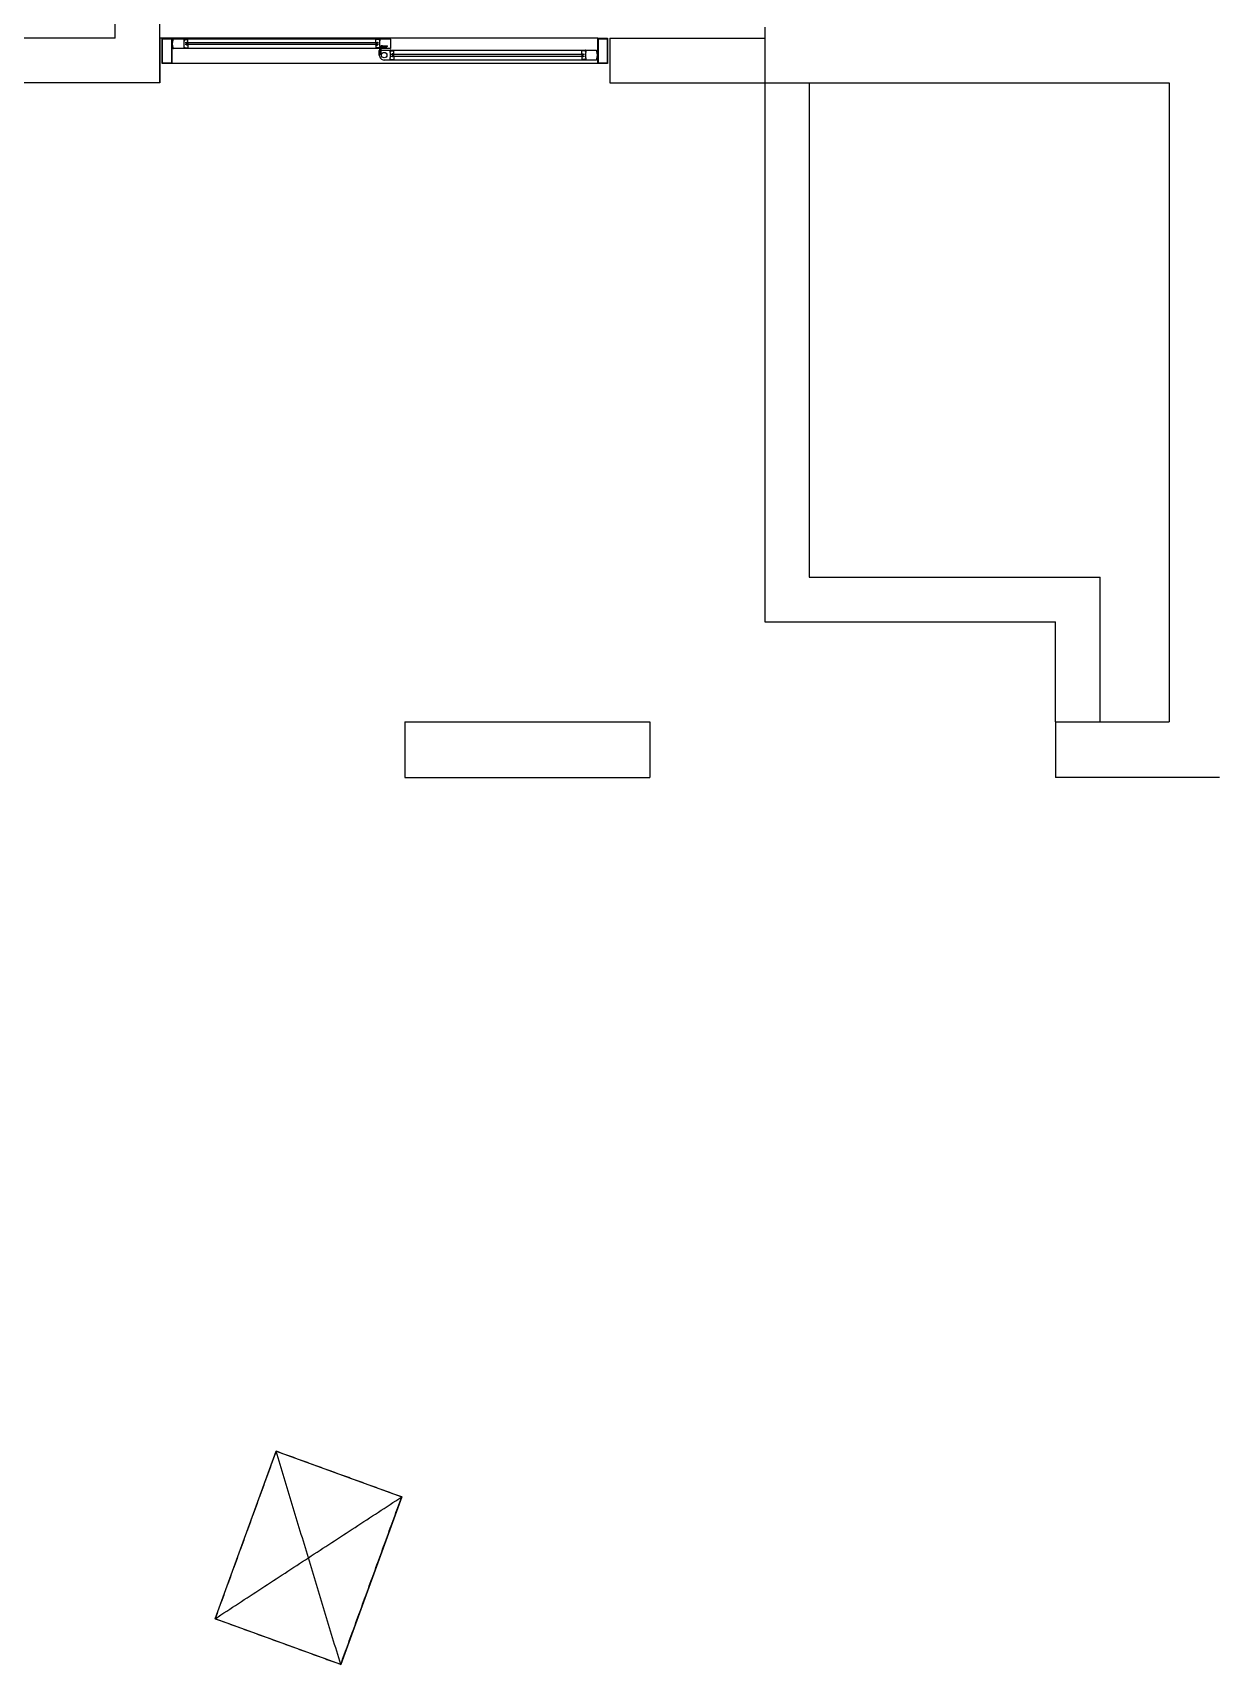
# Model space of a CAD drawing. Header units: millimetres. Extents: x -121354 to 132141, y -64344 to 350.
# Drawn here: x 107423 to 112749, y -31196 to -23870 of the extents above; entities that cross this region are included whole.
import ezdxf

# ---------------------------------------------------------------- set-up
doc = ezdxf.new("R2010")
doc.units = ezdxf.units.MM
for name, color, linetype in [('_wall_base024', 7, 'CONTINUOUS'), ('_wall_base096', 7, 'CONTINUOUS'), ('Arc009', 7, 'CONTINUOUS'), ('Arc010', 7, 'CONTINUOUS'), ('Arc011', 7, 'CONTINUOUS'), ('Arc012', 7, 'CONTINUOUS'), ('Arc013', 7, 'CONTINUOUS'), ('Arc014', 7, 'CONTINUOUS'), ('Arc015', 7, 'CONTINUOUS'), ('Arc016', 7, 'CONTINUOUS'), ('Arc017', 7, 'CONTINUOUS'), ('Arc018', 7, 'CONTINUOUS'), ('Arc019', 7, 'CONTINUOUS'), ('Arc020', 7, 'CONTINUOUS'), ('Arc021', 7, 'CONTINUOUS'), ('Arc022', 7, 'CONTINUOUS'), ('Arc023', 7, 'CONTINUOUS'), ('Arc024', 7, 'CONTINUOUS'), ('Arc025', 7, 'CONTINUOUS'), ('Arc026', 7, 'CONTINUOUS'), ('Arc027', 7, 'CONTINUOUS'), ('Arc028', 7, 'CONTINUOUS'), ('Arc029', 7, 'CONTINUOUS'), ('Arc030', 7, 'CONTINUOUS'), ('Arc031', 7, 'CONTINUOUS'), ('Arc032', 7, 'CONTINUOUS'), ('Arc033', 7, 'CONTINUOUS'), ('Arc034', 7, 'CONTINUOUS'), ('Arc035', 7, 'CONTINUOUS'), ('Arc036', 7, 'CONTINUOUS'), ('Arc037', 7, 'CONTINUOUS'), ('Arc038', 7, 'CONTINUOUS'), ('Arc039', 7, 'CONTINUOUS'), ('Arc040', 7, 'CONTINUOUS'), ('Arc041', 7, 'CONTINUOUS'), ('Arc042', 7, 'CONTINUOUS'), ('Arc043', 7, 'CONTINUOUS'), ('Arc044', 7, 'CONTINUOUS'), ('Arc045', 7, 'CONTINUOUS'), ('Arc046', 7, 'CONTINUOUS'), ('Arc047', 7, 'CONTINUOUS'), ('Arc048', 7, 'CONTINUOUS'), ('Arc049', 7, 'CONTINUOUS'), ('Arc050', 7, 'CONTINUOUS'), ('Arc051', 7, 'CONTINUOUS'), ('Arc052', 7, 'CONTINUOUS'), ('Arc053', 7, 'CONTINUOUS'), ('Arc054', 7, 'CONTINUOUS'), ('Arc055', 7, 'CONTINUOUS'), ('Arc056', 7, 'CONTINUOUS'), ('Arc057', 7, 'CONTINUOUS'), ('Arc058', 7, 'CONTINUOUS'), ('Arc059', 7, 'CONTINUOUS'), ('Arc060', 7, 'CONTINUOUS'), ('Arc061', 7, 'CONTINUOUS'), ('Arc062', 7, 'CONTINUOUS'), ('Arc063', 7, 'CONTINUOUS'), ('Arc064', 7, 'CONTINUOUS'), ('Arc065', 7, 'CONTINUOUS'), ('Arc066', 7, 'CONTINUOUS'), ('Arc067', 7, 'CONTINUOUS'), ('Arc068', 7, 'CONTINUOUS'), ('Arc069', 7, 'CONTINUOUS'), ('Arc070', 7, 'CONTINUOUS'), ('Arc071', 7, 'CONTINUOUS'), ('Arc072', 7, 'CONTINUOUS'), ('Arc073', 7, 'CONTINUOUS'), ('Arc074', 7, 'CONTINUOUS'), ('Arc075', 7, 'CONTINUOUS'), ('Arc076', 7, 'CONTINUOUS'), ('Arc077', 7, 'CONTINUOUS'), ('Arc078', 7, 'CONTINUOUS'), ('Arc079', 7, 'CONTINUOUS'), ('Arc080', 7, 'CONTINUOUS'), ('Arc081', 7, 'CONTINUOUS'), ('Arc082', 7, 'CONTINUOUS'), ('Arc083', 7, 'CONTINUOUS'), ('Arc084', 7, 'CONTINUOUS'), ('Arc085', 7, 'CONTINUOUS'), ('Arc086', 7, 'CONTINUOUS'), ('Arc087', 7, 'CONTINUOUS'), ('Arc088', 7, 'CONTINUOUS'), ('Arc089', 7, 'CONTINUOUS'), ('Arc090', 7, 'CONTINUOUS'), ('Arc091', 7, 'CONTINUOUS'), ('Arc092', 7, 'CONTINUOUS'), ('Arc093', 7, 'CONTINUOUS'), ('Arc094', 7, 'CONTINUOUS'), ('Arc095', 7, 'CONTINUOUS'), ('Arc096', 7, 'CONTINUOUS'), ('Arc097', 7, 'CONTINUOUS'), ('Arc098', 7, 'CONTINUOUS'), ('Arc099', 7, 'CONTINUOUS'), ('Arc100', 7, 'CONTINUOUS'), ('Arc101', 7, 'CONTINUOUS'), ('Arc102', 7, 'CONTINUOUS'), ('Arc103', 7, 'CONTINUOUS'), ('Arc104', 7, 'CONTINUOUS'), ('Arc105', 7, 'CONTINUOUS'), ('Arc106', 7, 'CONTINUOUS'), ('Arc107', 7, 'CONTINUOUS'), ('Arc108', 7, 'CONTINUOUS'), ('Arc109', 7, 'CONTINUOUS'), ('Arc110', 7, 'CONTINUOUS'), ('Arc111', 7, 'CONTINUOUS'), ('Arc112', 7, 'CONTINUOUS'), ('Arc113', 7, 'CONTINUOUS'), ('Arc114', 7, 'CONTINUOUS'), ('Arc115', 7, 'CONTINUOUS'), ('Arc116', 7, 'CONTINUOUS'), ('Arc117', 7, 'CONTINUOUS'), ('Arc118', 7, 'CONTINUOUS'), ('Arc119', 7, 'CONTINUOUS'), ('Arc120', 7, 'CONTINUOUS'), ('Arc121', 7, 'CONTINUOUS'), ('Arc122', 7, 'CONTINUOUS'), ('Arc123', 7, 'CONTINUOUS'), ('Arc124', 7, 'CONTINUOUS'), ('Arc125', 7, 'CONTINUOUS'), ('Arc126', 7, 'CONTINUOUS'), ('Arc127', 7, 'CONTINUOUS'), ('Arc128', 7, 'CONTINUOUS'), ('Block_103ë™_ìƒë¶€ê³¨ì¡°B3_0108', 7, 'CONTINUOUS'), ('Block_C_600X824', 7, 'CONTINUOUS'), ('Circle', 7, 'CONTINUOUS'), ('Line069', 7, 'CONTINUOUS'), ('Line070', 7, 'CONTINUOUS'), ('Line071', 7, 'CONTINUOUS'), ('Line072', 7, 'CONTINUOUS'), ('Line1000', 7, 'CONTINUOUS'), ('Line1001', 7, 'CONTINUOUS'), ('Line1002', 7, 'CONTINUOUS'), ('Line1003', 7, 'CONTINUOUS'), ('Line1004', 7, 'CONTINUOUS'), ('Line1005', 7, 'CONTINUOUS'), ('Line1006', 7, 'CONTINUOUS'), ('Line1007', 7, 'CONTINUOUS'), ('Line1008', 7, 'CONTINUOUS'), ('Line1009', 7, 'CONTINUOUS'), ('Line1010', 7, 'CONTINUOUS'), ('Line1011', 7, 'CONTINUOUS'), ('Line1012', 7, 'CONTINUOUS'), ('Line1013', 7, 'CONTINUOUS'), ('Line1014', 7, 'CONTINUOUS'), ('Line1015', 7, 'CONTINUOUS'), ('Line1016', 7, 'CONTINUOUS'), ('Line1017', 7, 'CONTINUOUS'), ('Line1018', 7, 'CONTINUOUS'), ('Line1019', 7, 'CONTINUOUS'), ('Line1020', 7, 'CONTINUOUS'), ('Line1021', 7, 'CONTINUOUS'), ('Line1022', 7, 'CONTINUOUS'), ('Line1023', 7, 'CONTINUOUS'), ('Line1024', 7, 'CONTINUOUS'), ('Line1025', 7, 'CONTINUOUS'), ('Line1026', 7, 'CONTINUOUS'), ('Line1027', 7, 'CONTINUOUS'), ('Line1028', 7, 'CONTINUOUS'), ('Line1029', 7, 'CONTINUOUS'), ('Line1030', 7, 'CONTINUOUS'), ('Line1031', 7, 'CONTINUOUS'), ('Line1032', 7, 'CONTINUOUS'), ('Line1033', 7, 'CONTINUOUS'), ('Line1034', 7, 'CONTINUOUS'), ('Line1036', 7, 'CONTINUOUS'), ('Line602', 7, 'CONTINUOUS'), ('Line603', 7, 'CONTINUOUS'), ('Line605', 7, 'CONTINUOUS'), ('Line612', 7, 'CONTINUOUS'), ('Line616', 7, 'CONTINUOUS'), ('Line620', 7, 'CONTINUOUS'), ('Line626', 7, 'CONTINUOUS'), ('Line669', 7, 'CONTINUOUS'), ('Line671', 7, 'CONTINUOUS'), ('Line680', 7, 'CONTINUOUS'), ('Line879', 7, 'CONTINUOUS'), ('Line895', 7, 'CONTINUOUS'), ('Line896', 7, 'CONTINUOUS'), ('Line897', 7, 'CONTINUOUS'), ('Line898', 7, 'CONTINUOUS'), ('Line899', 7, 'CONTINUOUS'), ('Line900', 7, 'CONTINUOUS'), ('Line901', 7, 'CONTINUOUS'), ('Line902', 7, 'CONTINUOUS'), ('Line903', 7, 'CONTINUOUS'), ('Line904', 7, 'CONTINUOUS'), ('Line905', 7, 'CONTINUOUS'), ('Line906', 7, 'CONTINUOUS'), ('Line907', 7, 'CONTINUOUS'), ('Line908', 7, 'CONTINUOUS'), ('Line909', 7, 'CONTINUOUS'), ('Line910', 7, 'CONTINUOUS'), ('Line911', 7, 'CONTINUOUS'), ('Line912', 7, 'CONTINUOUS'), ('Line913', 7, 'CONTINUOUS'), ('Line914', 7, 'CONTINUOUS'), ('Line915', 7, 'CONTINUOUS'), ('Line916', 7, 'CONTINUOUS'), ('Line917', 7, 'CONTINUOUS'), ('Line918', 7, 'CONTINUOUS'), ('Line919', 7, 'CONTINUOUS'), ('Line920', 7, 'CONTINUOUS'), ('Line921', 7, 'CONTINUOUS'), ('Line922', 7, 'CONTINUOUS'), ('Line923', 7, 'CONTINUOUS'), ('Line924', 7, 'CONTINUOUS'), ('Line925', 7, 'CONTINUOUS'), ('Line926', 7, 'CONTINUOUS'), ('Line927', 7, 'CONTINUOUS'), ('Line928', 7, 'CONTINUOUS'), ('Line929', 7, 'CONTINUOUS'), ('Line930', 7, 'CONTINUOUS'), ('Line931', 7, 'CONTINUOUS'), ('Line932', 7, 'CONTINUOUS'), ('Line933', 7, 'CONTINUOUS'), ('Line934', 7, 'CONTINUOUS'), ('Line935', 7, 'CONTINUOUS'), ('Line936', 7, 'CONTINUOUS'), ('Line937', 7, 'CONTINUOUS'), ('Line938', 7, 'CONTINUOUS'), ('Line939', 7, 'CONTINUOUS'), ('Line940', 7, 'CONTINUOUS'), ('Line941', 7, 'CONTINUOUS'), ('Line942', 7, 'CONTINUOUS'), ('Line943', 7, 'CONTINUOUS'), ('Line944', 7, 'CONTINUOUS'), ('Line945', 7, 'CONTINUOUS'), ('Line946', 7, 'CONTINUOUS'), ('Line947', 7, 'CONTINUOUS'), ('Line948', 7, 'CONTINUOUS'), ('Line949', 7, 'CONTINUOUS'), ('Line950', 7, 'CONTINUOUS'), ('Line951', 7, 'CONTINUOUS'), ('Line952', 7, 'CONTINUOUS'), ('Line953', 7, 'CONTINUOUS'), ('Line954', 7, 'CONTINUOUS'), ('Line955', 7, 'CONTINUOUS'), ('Line956', 7, 'CONTINUOUS'), ('Line957', 7, 'CONTINUOUS'), ('Line958', 7, 'CONTINUOUS'), ('Line959', 7, 'CONTINUOUS'), ('Line960', 7, 'CONTINUOUS'), ('Line961', 7, 'CONTINUOUS'), ('Line962', 7, 'CONTINUOUS'), ('Line963', 7, 'CONTINUOUS'), ('Line964', 7, 'CONTINUOUS'), ('Line965', 7, 'CONTINUOUS'), ('Line966', 7, 'CONTINUOUS'), ('Line967', 7, 'CONTINUOUS'), ('Line968', 7, 'CONTINUOUS'), ('Line969', 7, 'CONTINUOUS'), ('Line970', 7, 'CONTINUOUS'), ('Line971', 7, 'CONTINUOUS'), ('Line972', 7, 'CONTINUOUS'), ('Line973', 7, 'CONTINUOUS'), ('Line974', 7, 'CONTINUOUS'), ('Line975', 7, 'CONTINUOUS'), ('Line976', 7, 'CONTINUOUS'), ('Line977', 7, 'CONTINUOUS'), ('Line978', 7, 'CONTINUOUS'), ('Line979', 7, 'CONTINUOUS'), ('Line980', 7, 'CONTINUOUS'), ('Line981', 7, 'CONTINUOUS'), ('Line982', 7, 'CONTINUOUS'), ('Line983', 7, 'CONTINUOUS'), ('Line984', 7, 'CONTINUOUS'), ('Line985', 7, 'CONTINUOUS'), ('Line986', 7, 'CONTINUOUS'), ('Line987', 7, 'CONTINUOUS'), ('Line988', 7, 'CONTINUOUS'), ('Line989', 7, 'CONTINUOUS'), ('Line990', 7, 'CONTINUOUS'), ('Line991', 7, 'CONTINUOUS'), ('Line992', 7, 'CONTINUOUS'), ('Line993', 7, 'CONTINUOUS'), ('Line994', 7, 'CONTINUOUS'), ('Line995', 7, 'CONTINUOUS'), ('Line996', 7, 'CONTINUOUS'), ('Line997', 7, 'CONTINUOUS'), ('Line998', 7, 'CONTINUOUS'), ('Line999', 7, 'CONTINUOUS'), ('Polyline118', 7, 'CONTINUOUS'), ('Polyline119', 7, 'CONTINUOUS'), ('Polyline120', 7, 'CONTINUOUS'), ('Polyline121', 7, 'CONTINUOUS')]:
    doc.layers.add(name, color=color, linetype=linetype)

msp = doc.modelspace()

# ---------------------------------------------------------------- linework, layer by layer
at = {"layer": '_wall_base024'}
for p, q in [((108241.9, -30991), (108515.5, -30239.2)), ((108515.5, -30239.2), (109079.3, -30444.4)), ((109079.3, -30444.4), (108805.7, -31196.2)), ((108805.7, -31196.2), (108241.9, -30991))]:
    msp.add_line(p, q, dxfattribs=at)
at = {"layer": '_wall_base096'}
for p, q in [((108241.9, -30991), (108515.5, -30239.2)), ((108515.5, -30239.2), (109079.3, -30444.4)), ((109079.3, -30444.4), (108805.7, -31196.2)), ((108805.7, -31196.2), (108241.9, -30991))]:
    msp.add_line(p, q, dxfattribs=at)
at = {"layer": 'Arc009'}
msp.add_arc((108054.4, -23898.9), 1, 90.00008, 160.52886, dxfattribs=at)
at = {"layer": 'Arc010'}
msp.add_arc((109890.5, -23975.9), 4, 0.00008, -179.99992, dxfattribs=at)
at = {"layer": 'Arc011'}
msp.add_arc((109888.3, -23989.6), 0.3, -179.99992, -89.99992, dxfattribs=at)
at = {"layer": 'Arc012'}
msp.add_arc((109890.5, -23965.9), 4, -179.99992, 0.00008, dxfattribs=at)
at = {"layer": 'Arc013'}
msp.add_arc((109894, -23965.4), 0.5, 0.00008, 90.00008, dxfattribs=at)
at = {"layer": 'Arc014'}
msp.add_arc((109887, -23965.4), 0.5, 90.00008, -179.99992, dxfattribs=at)
at = {"layer": 'Arc015'}
msp.add_arc((109889, -23963.9), 1, -179.99992, -89.99992, dxfattribs=at)
at = {"layer": 'Arc016'}
msp.add_arc((109904, -23991.9), 1, -179.99992, -89.99992, dxfattribs=at)
at = {"layer": 'Arc017'}
msp.add_arc((109903.3, -23989.5), 0.3, 60.00008, -179.99992, dxfattribs=at)
at = {"layer": 'Arc018'}
msp.add_arc((109902.8, -23989.2), 0.3, 60.00008, 90.00008, dxfattribs=at)
at = {"layer": 'Arc019'}
msp.add_arc((109900.7, -23989.7), 0.25, -89.99992, 0.00008, dxfattribs=at)
at = {"layer": 'Arc020'}
msp.add_arc((109901.3, -23989.2), 0.3, 90.00008, -179.99992, dxfattribs=at)
at = {"layer": 'Arc021'}
msp.add_arc((109905, -23983.4), 0.5, 0.00008, 90.00008, dxfattribs=at)
at = {"layer": 'Arc022'}
msp.add_arc((109904.8, -23982.2), 0.75, -179.99992, -89.99992, dxfattribs=at)
at = {"layer": 'Arc023'}
msp.add_arc((109888.3, -23952.2), 0.3, 90.00008, -179.99992, dxfattribs=at)
at = {"layer": 'Arc024'}
msp.add_arc((109902.8, -23952.6), 0.3, -89.99992, -59.99992, dxfattribs=at)
at = {"layer": 'Arc025'}
msp.add_arc((109903.3, -23952.3), 0.3, -179.99992, -59.99992, dxfattribs=at)
at = {"layer": 'Arc026'}
msp.add_arc((109900.7, -23952.2), 0.25, 0.00008, 90.00008, dxfattribs=at)
at = {"layer": 'Arc027'}
msp.add_arc((109901.3, -23952.6), 0.3, -179.99992, -89.99992, dxfattribs=at)
at = {"layer": 'Arc028'}
msp.add_arc((109905, -23958.4), 0.5, -89.99992, 0.00008, dxfattribs=at)
at = {"layer": 'Arc029'}
msp.add_arc((109904.8, -23959.7), 0.75, 90.00008, -179.99992, dxfattribs=at)
at = {"layer": 'Arc030'}
msp.add_arc((109904, -23949.9), 1, 90.00008, -179.99992, dxfattribs=at)
at = {"layer": 'Arc031'}
msp.add_arc((109894, -23970.9), 64, -19.47114, 19.4713, dxfattribs=at)
at = {"layer": 'Arc032'}
msp.add_arc((109953.4, -23991.9), 1, -89.99992, -19.47114, dxfattribs=at)
at = {"layer": 'Arc033'}
msp.add_arc((109953.4, -23949.9), 1, 19.4713, 90.00008, dxfattribs=at)
at = {"layer": 'Arc034'}
msp.add_arc((109894, -23976.4), 0.5, -89.99992, 0.00008, dxfattribs=at)
at = {"layer": 'Arc035'}
msp.add_arc((109889, -23977.9), 1, 90.00008, -179.99992, dxfattribs=at)
at = {"layer": 'Arc036'}
msp.add_arc((109887, -23976.4), 0.5, -179.99992, -89.99992, dxfattribs=at)
at = {"layer": 'Arc037'}
msp.add_arc((108117.3, -23914.9), 4, -179.99992, 0.00008, dxfattribs=at)
at = {"layer": 'Arc038'}
msp.add_arc((108119.5, -23901.2), 0.3, 0.00008, 90.00008, dxfattribs=at)
at = {"layer": 'Arc039'}
msp.add_arc((108117.3, -23924.9), 4, 0.00008, -179.99992, dxfattribs=at)
at = {"layer": 'Arc040'}
msp.add_arc((108113.8, -23925.4), 0.5, -179.99992, -89.99992, dxfattribs=at)
at = {"layer": 'Arc041'}
msp.add_arc((108120.8, -23925.4), 0.5, -89.99992, 0.00008, dxfattribs=at)
at = {"layer": 'Arc042'}
msp.add_arc((108118.8, -23926.9), 1, 0.00008, 90.00008, dxfattribs=at)
at = {"layer": 'Arc043'}
msp.add_arc((108103.8, -23898.9), 1, 0.00008, 90.00008, dxfattribs=at)
at = {"layer": 'Arc044'}
msp.add_arc((108104.5, -23901.3), 0.3, -119.99992, 0.00008, dxfattribs=at)
at = {"layer": 'Arc045'}
msp.add_arc((108105, -23901.6), 0.3, -119.99992, -89.99992, dxfattribs=at)
at = {"layer": 'Arc046'}
msp.add_arc((108107, -23901.2), 0.25, 90.00008, -179.99992, dxfattribs=at)
at = {"layer": 'Arc047'}
msp.add_arc((108106.5, -23901.6), 0.3, -89.99992, 0.00008, dxfattribs=at)
at = {"layer": 'Arc048'}
msp.add_arc((108102.8, -23907.4), 0.5, -179.99992, -89.99992, dxfattribs=at)
at = {"layer": 'Arc049'}
msp.add_arc((108102.9, -23908.7), 0.75, 0.00008, 90.00008, dxfattribs=at)
at = {"layer": 'Arc050'}
msp.add_arc((108119.5, -23938.6), 0.3, -89.99992, 0.00008, dxfattribs=at)
at = {"layer": 'Arc051'}
msp.add_arc((108105, -23938.2), 0.3, 90.00008, 120.00008, dxfattribs=at)
at = {"layer": 'Arc052'}
msp.add_arc((108104.5, -23938.5), 0.3, 0.00008, 120.00008, dxfattribs=at)
at = {"layer": 'Arc053'}
msp.add_arc((108107, -23938.7), 0.25, -179.99992, -89.99992, dxfattribs=at)
at = {"layer": 'Arc054'}
msp.add_arc((108106.5, -23938.2), 0.3, 0.00008, 90.00008, dxfattribs=at)
at = {"layer": 'Arc055'}
msp.add_arc((108102.8, -23932.4), 0.5, 90.00008, -179.99992, dxfattribs=at)
at = {"layer": 'Arc056'}
msp.add_arc((108102.9, -23931.2), 0.75, -89.99992, 0.00008, dxfattribs=at)
at = {"layer": 'Arc057'}
msp.add_arc((108103.8, -23940.9), 1, -89.99992, 0.00008, dxfattribs=at)
at = {"layer": 'Arc058'}
msp.add_arc((108054.4, -23898.9), 1, 90.00008, 160.52886, dxfattribs=at)
at = {"layer": 'Arc059'}
msp.add_arc((108054.4, -23940.9), 1, -160.5287, -89.99992, dxfattribs=at)
at = {"layer": 'Arc060'}
msp.add_arc((108113.8, -23914.4), 0.5, 90.00008, -179.99992, dxfattribs=at)
at = {"layer": 'Arc061'}
msp.add_arc((108118.8, -23912.9), 1, -89.99992, 0.00008, dxfattribs=at)
at = {"layer": 'Arc062'}
msp.add_arc((108120.8, -23914.4), 0.5, 0.00008, 90.00008, dxfattribs=at)
at = {"layer": 'Arc063'}
msp.add_arc((108979.8, -23898.9), 1, 90.00008, -179.99992, dxfattribs=at)
at = {"layer": 'Arc064'}
msp.add_arc((108980.6, -23908.7), 0.75, 90.00008, -179.99992, dxfattribs=at)
at = {"layer": 'Arc065'}
msp.add_arc((108980.8, -23907.4), 0.5, -89.99992, 0.00008, dxfattribs=at)
at = {"layer": 'Arc066'}
msp.add_arc((108977.1, -23901.6), 0.3, -179.99992, -89.99992, dxfattribs=at)
at = {"layer": 'Arc067'}
msp.add_arc((108976.5, -23901.2), 0.25, 0.00008, 90.00008, dxfattribs=at)
at = {"layer": 'Arc068'}
msp.add_arc((108979.1, -23901.3), 0.3, -179.99992, -59.99992, dxfattribs=at)
at = {"layer": 'Arc069'}
msp.add_arc((108978.6, -23901.6), 0.3, -89.99992, -59.99992, dxfattribs=at)
at = {"layer": 'Arc070'}
msp.add_arc((108964.1, -23901.2), 0.3, 90.00008, -179.99992, dxfattribs=at)
at = {"layer": 'Arc071'}
msp.add_arc((108969.8, -23914.4), 0.5, 0.00008, 90.00008, dxfattribs=at)
at = {"layer": 'Arc072'}
msp.add_arc((108969.8, -23925.4), 0.5, -89.99992, 0.00008, dxfattribs=at)
at = {"layer": 'Arc073'}
msp.add_arc((108980.6, -23931.2), 0.75, -179.99992, -89.99992, dxfattribs=at)
at = {"layer": 'Arc074'}
msp.add_arc((108980.8, -23932.4), 0.5, 0.00008, 90.00008, dxfattribs=at)
at = {"layer": 'Arc075'}
msp.add_arc((108977.1, -23938.2), 0.3, 90.00008, -179.99992, dxfattribs=at)
at = {"layer": 'Arc076'}
msp.add_arc((108976.5, -23938.7), 0.25, -89.99992, 0.00008, dxfattribs=at)
at = {"layer": 'Arc077'}
msp.add_arc((108978.6, -23938.2), 0.3, 60.00008, 90.00008, dxfattribs=at)
at = {"layer": 'Arc078'}
msp.add_arc((108979.1, -23938.5), 0.3, 60.00008, -179.99992, dxfattribs=at)
at = {"layer": 'Arc079'}
msp.add_arc((108979.8, -23940.9), 1, -179.99992, -89.99992, dxfattribs=at)
at = {"layer": 'Arc080'}
msp.add_arc((108964.8, -23912.9), 1, -179.99992, -89.99992, dxfattribs=at)
at = {"layer": 'Arc081'}
msp.add_arc((108964.8, -23926.9), 1, 90.00008, -179.99992, dxfattribs=at)
at = {"layer": 'Arc082'}
msp.add_arc((108964.1, -23938.6), 0.3, -179.99992, -89.99992, dxfattribs=at)
at = {"layer": 'Arc083'}
msp.add_arc((108962.8, -23914.4), 0.5, 90.00008, -179.99992, dxfattribs=at)
at = {"layer": 'Arc084'}
msp.add_arc((108962.8, -23925.4), 0.5, -179.99992, -89.99992, dxfattribs=at)
at = {"layer": 'Arc085'}
msp.add_arc((108966.3, -23914.9), 4, -179.99992, 0.00008, dxfattribs=at)
at = {"layer": 'Arc086'}
msp.add_arc((108966.3, -23924.9), 4, 0.00008, -179.99992, dxfattribs=at)
at = {"layer": 'Arc087'}
msp.add_arc((108993.1, -23939.9), 6, 90.00008, -179.99992, dxfattribs=at)
at = {"layer": 'Arc088'}
msp.add_arc((108993.1, -23940.9), 12, 90.00008, -179.99992, dxfattribs=at)
at = {"layer": 'Arc089'}
msp.add_arc((108979.8, -23949.9), 1, 90.00008, -179.99992, dxfattribs=at)
at = {"layer": 'Arc090'}
msp.add_arc((108981.8, -23954.2), 0.3, 0.00008, 90.00008, dxfattribs=at)
at = {"layer": 'Arc091'}
msp.add_arc((108981.6, -23953.4), 0.5, -179.99992, -89.99992, dxfattribs=at)
at = {"layer": 'Arc092'}
msp.add_arc((108979.8, -23940.9), 1, -179.99992, -89.99992, dxfattribs=at)
at = {"layer": 'Arc093'}
msp.add_arc((108981.4, -23966.6), 0.3, -179.99992, -89.99992, dxfattribs=at)
at = {"layer": 'Arc094'}
msp.add_arc((108986.8, -23966.6), 0.3, -89.99992, 0.00008, dxfattribs=at)
at = {"layer": 'Arc095'}
msp.add_arc((108981.8, -23963.6), 0.3, -89.99992, 0.00008, dxfattribs=at)
at = {"layer": 'Arc096'}
msp.add_arc((108981.6, -23964.4), 0.5, 90.00008, -179.99992, dxfattribs=at)
at = {"layer": 'Arc097'}
msp.add_arc((109027.8, -23949.9), 1, 0.00008, 90.00008, dxfattribs=at)
at = {"layer": 'Arc098'}
msp.add_arc((109026.9, -23959.7), 0.75, 0.00008, 90.00008, dxfattribs=at)
at = {"layer": 'Arc099'}
msp.add_arc((109026.8, -23958.4), 0.5, -179.99992, -89.99992, dxfattribs=at)
at = {"layer": 'Arc100'}
msp.add_arc((109030.5, -23952.6), 0.3, -89.99992, 0.00008, dxfattribs=at)
at = {"layer": 'Arc101'}
msp.add_arc((109031, -23952.2), 0.25, 90.00008, -179.99992, dxfattribs=at)
at = {"layer": 'Arc102'}
msp.add_arc((109028.5, -23952.3), 0.3, -119.99992, 0.00008, dxfattribs=at)
at = {"layer": 'Arc103'}
msp.add_arc((109029, -23952.6), 0.3, -119.99992, -89.99992, dxfattribs=at)
at = {"layer": 'Arc104'}
msp.add_arc((109043.5, -23952.2), 0.3, 0.00008, 90.00008, dxfattribs=at)
at = {"layer": 'Arc105'}
msp.add_arc((109027.8, -23940.9), 1, -89.99992, 0.00008, dxfattribs=at)
at = {"layer": 'Arc106'}
msp.add_arc((109037.8, -23965.4), 0.5, 90.00008, -179.99992, dxfattribs=at)
at = {"layer": 'Arc107'}
msp.add_arc((109037.8, -23976.4), 0.5, -179.99992, -89.99992, dxfattribs=at)
at = {"layer": 'Arc108'}
msp.add_arc((109026.9, -23982.2), 0.75, -89.99992, 0.00008, dxfattribs=at)
at = {"layer": 'Arc109'}
msp.add_arc((109026.8, -23983.4), 0.5, 90.00008, -179.99992, dxfattribs=at)
at = {"layer": 'Arc110'}
msp.add_arc((109030.5, -23989.2), 0.3, 0.00008, 90.00008, dxfattribs=at)
at = {"layer": 'Arc111'}
msp.add_arc((109031, -23989.7), 0.25, -179.99992, -89.99992, dxfattribs=at)
at = {"layer": 'Arc112'}
msp.add_arc((109029, -23989.2), 0.3, 90.00008, 120.00008, dxfattribs=at)
at = {"layer": 'Arc113'}
msp.add_arc((109028.5, -23989.5), 0.3, 0.00008, 120.00008, dxfattribs=at)
at = {"layer": 'Arc114'}
msp.add_arc((109027.8, -23991.9), 1, -89.99992, 0.00008, dxfattribs=at)
at = {"layer": 'Arc115'}
msp.add_arc((109042.8, -23963.9), 1, -89.99992, 0.00008, dxfattribs=at)
at = {"layer": 'Arc116'}
msp.add_arc((109042.8, -23977.9), 1, 0.00008, 90.00008, dxfattribs=at)
at = {"layer": 'Arc117'}
msp.add_arc((109043.5, -23989.6), 0.3, -89.99992, 0.00008, dxfattribs=at)
at = {"layer": 'Arc118'}
msp.add_arc((109044.8, -23965.4), 0.5, 0.00008, 90.00008, dxfattribs=at)
at = {"layer": 'Arc119'}
msp.add_arc((109044.8, -23976.4), 0.5, -89.99992, 0.00008, dxfattribs=at)
at = {"layer": 'Arc120'}
msp.add_arc((109041.3, -23965.9), 4, -179.99992, 0.00008, dxfattribs=at)
at = {"layer": 'Arc121'}
msp.add_arc((109041.3, -23975.9), 4, 0.00008, -179.99992, dxfattribs=at)
at = {"layer": 'Arc122'}
msp.add_arc((109015.1, -23929.9), 1, -59.99992, 90.00008, dxfattribs=at)
at = {"layer": 'Arc123'}
msp.add_arc((109009.9, -23932.9), 1, -89.99992, -59.99992, dxfattribs=at)
at = {"layer": 'Arc124'}
msp.add_arc((109000.8, -23970.9), 22, -179.99992, -89.99992, dxfattribs=at)
at = {"layer": 'Arc125'}
msp.add_arc((109027.8, -23898.9), 1, 0.00008, 90.00008, dxfattribs=at)
at = {"layer": 'Arc126'}
msp.add_arc((108979.8, -23898.9), 1, 90.00008, -179.99992, dxfattribs=at)
at = {"layer": 'Arc127'}
msp.add_arc((108054.4, -23940.9), 1, -160.5287, -89.99992, dxfattribs=at)
at = {"layer": 'Arc128'}
msp.add_arc((108113.8, -23919.9), 64, 160.52886, -160.5287, dxfattribs=at)
at = {"layer": 'Block_103ë™_ìƒë¶€ê³¨ì¡°B3_0108'}
for points in [[(110708.8, -23844.9), (110708.8, -24094.9)], [(110708.8, -24094.9), (112523.8, -24094.9)], [(112523.8, -24094.9), (112523.8, -26964.9)], [(109093.8, -26964.9), (110193.8, -26964.9)], [(109093.8, -26964.9), (109093.8, -27214.9)], [(110193.8, -26964.9), (110193.8, -27214.9)], [(112013.8, -26964.9), (112013.8, -27214.9)], [(112013.8, -26964.9), (112523.8, -26964.9)], [(109093.8, -27214.9), (110193.8, -27214.9)], [(112749.2, -27214.9), (112013.8, -27214.9)]]:
    msp.add_open_spline(points, degree=1, dxfattribs=at)
at = {"layer": 'Block_C_600X824'}
for points in [[(108515.5, -30239.2), (108241.9, -30991)], [(108805.7, -31196.2), (108515.5, -30239.2)], [(109079.3, -30444.4), (108515.5, -30239.2)], [(108241.9, -30991), (109079.3, -30444.4)], [(108805.7, -31196.2), (109079.3, -30444.4)], [(108241.9, -30991), (108805.7, -31196.2)]]:
    msp.add_open_spline(points, degree=1, dxfattribs=at)
at = {"layer": 'Circle'}
msp.add_circle((109000.6, -23970.9), 12.3, dxfattribs=at)
at = {"layer": 'Line069'}
msp.add_line((110708.8, -26514.9), (112013.8, -26514.9), dxfattribs=at)
at = {"layer": 'Line070'}
msp.add_line((110908.8, -26314.9), (112213.8, -26314.9), dxfattribs=at)
at = {"layer": 'Line071'}
msp.add_line((112013.8, -26964.9), (112013.8, -26514.9), dxfattribs=at)
at = {"layer": 'Line072'}
msp.add_line((112213.8, -26964.9), (112213.8, -26314.9), dxfattribs=at)
at = {"layer": 'Line1000'}
msp.add_line((109037.3, -23976.4), (109037.3, -23975.9), dxfattribs=at)
at = {"layer": 'Line1001'}
msp.add_line((109026.9, -23982.9), (109026.8, -23982.9), dxfattribs=at)
at = {"layer": 'Line1002'}
msp.add_line((109030.8, -23989.2), (109030.8, -23989.7), dxfattribs=at)
at = {"layer": 'Line1003'}
msp.add_line((109028.8, -23989.5), (109028.8, -23992.9), dxfattribs=at)
at = {"layer": 'Line1004'}
msp.add_line((109026.3, -23990.5), (109028.9, -23989), dxfattribs=at)
at = {"layer": 'Line1005'}
msp.add_line((109029, -23988.9), (109030.5, -23988.9), dxfattribs=at)
at = {"layer": 'Line1006'}
msp.add_line((109026.3, -23983.4), (109026.3, -23990.5), dxfattribs=at)
at = {"layer": 'Line1007'}
msp.add_line((109044.8, -23964.9), (109037.8, -23964.9), dxfattribs=at)
at = {"layer": 'Line1008'}
msp.add_line((109044.8, -23976.9), (109037.8, -23976.9), dxfattribs=at)
at = {"layer": 'Line1009'}
msp.add_line((109042.8, -23964.9), (109042.5, -23964.9), dxfattribs=at)
at = {"layer": 'Line1010'}
msp.add_line((109042.8, -23976.9), (109042.5, -23976.9), dxfattribs=at)
at = {"layer": 'Line1011'}
msp.add_line((109039.8, -23976.9), (109040.1, -23976.9), dxfattribs=at)
at = {"layer": 'Line1012'}
msp.add_line((109043.8, -23977.9), (109043.8, -23989.6), dxfattribs=at)
at = {"layer": 'Line1013'}
msp.add_line((109031, -23989.9), (109043.5, -23989.9), dxfattribs=at)
at = {"layer": 'Line1014'}
msp.add_line((109045.3, -23965.4), (109045.3, -23965.9), dxfattribs=at)
at = {"layer": 'Line1015'}
msp.add_line((109045.3, -23976.4), (109045.3, -23975.9), dxfattribs=at)
at = {"layer": 'Line1016'}
msp.add_line((109027.7, -23959.7), (109027.7, -23982.2), dxfattribs=at)
at = {"layer": 'Line1017'}
msp.add_line((109043.8, -23963.9), (109043.8, -23952.2), dxfattribs=at)
at = {"layer": 'Line1018'}
msp.add_line((109010.4, -23933.8), (109015.6, -23930.8), dxfattribs=at)
at = {"layer": 'Line1019'}
msp.add_line((108979.8, -23948.9), (109027.8, -23948.9), dxfattribs=at)
at = {"layer": 'Line1020'}
msp.add_line((109027.8, -23941.9), (108979.8, -23941.9), dxfattribs=at)
at = {"layer": 'Line1021'}
msp.add_line((108993.1, -23928.9), (109015.1, -23928.9), dxfattribs=at)
at = {"layer": 'Line1022'}
msp.add_line((108993.1, -23933.9), (109009.9, -23933.9), dxfattribs=at)
at = {"layer": 'Line1023'}
msp.add_line((108054.4, -23897.9), (108103.8, -23897.9), dxfattribs=at)
at = {"layer": 'Line1024'}
msp.add_line((108103.8, -23941.9), (108054.4, -23941.9), dxfattribs=at)
at = {"layer": 'Line1025'}
msp.add_line((107993.8, -23894.9), (107993.8, -24094.9), dxfattribs=at)
at = {"layer": 'Line1026'}
msp.add_line((110013.8, -23894.9), (110013.8, -24094.9), dxfattribs=at)
at = {"layer": 'Line1027'}
msp.add_line((110908.8, -24094.9), (110908.8, -26314.9), dxfattribs=at)
at = {"layer": 'Line1028'}
msp.add_line((110708.8, -24094.9), (110708.8, -26514.9), dxfattribs=at)
at = {"layer": 'Line1029'}
msp.add_line((110013.8, -23894.9), (110013.8, -24094.9), dxfattribs=at)
at = {"layer": 'Line1030'}
msp.add_line((110013.8, -24094.9), (110708.8, -24094.9), dxfattribs=at)
at = {"layer": 'Line1031'}
msp.add_line((110013.8, -23894.9), (110708.8, -23894.9), dxfattribs=at)
at = {"layer": 'Line1032'}
msp.add_line((108393.8, -23894.9), (107993.8, -23894.9), dxfattribs=at)
at = {"layer": 'Line1033'}
msp.add_line((107993.8, -24094.9), (106848.8, -24094.9), dxfattribs=at)
at = {"layer": 'Line1034'}
msp.add_line((107993.8, -24094.9), (107993.8, -22724.9), dxfattribs=at)
at = {"layer": 'Line1036'}
msp.add_line((107793.8, -23894.9), (106848.8, -23894.9), dxfattribs=at)
at = {"layer": 'Line602'}
msp.add_line((110193.8, -26964.9), (110193.8, -27214.9), dxfattribs=at)
at = {"layer": 'Line603'}
msp.add_line((112013.8, -26964.9), (112013.8, -27214.9), dxfattribs=at)
at = {"layer": 'Line605'}
msp.add_line((109093.8, -26964.9), (109093.8, -27214.9), dxfattribs=at)
at = {"layer": 'Line612'}
msp.add_line((112523.8, -24094.9), (112523.8, -26964.9), dxfattribs=at)
at = {"layer": 'Line616'}
msp.add_line((110708.8, -23844.9), (110708.8, -24094.9), dxfattribs=at)
at = {"layer": 'Line620'}
msp.add_line((110708.8, -24094.9), (112523.8, -24094.9), dxfattribs=at)
at = {"layer": 'Line626'}
msp.add_line((112749.2, -27214.9), (112013.8, -27214.9), dxfattribs=at)
at = {"layer": 'Line669'}
msp.add_line((112013.8, -26964.9), (112523.8, -26964.9), dxfattribs=at)
at = {"layer": 'Line671'}
msp.add_line((109093.8, -26964.9), (110193.8, -26964.9), dxfattribs=at)
at = {"layer": 'Line680'}
msp.add_line((109093.8, -27214.9), (110193.8, -27214.9), dxfattribs=at)
at = {"layer": 'Line879'}
msp.add_line((107793.8, -23894.9), (107793.8, -22724.9), dxfattribs=at)
at = {"layer": 'Line895'}
msp.add_line((109894.5, -23965.4), (109894.5, -23965.9), dxfattribs=at)
at = {"layer": 'Line896'}
msp.add_line((109887, -23964.9), (109894, -23964.9), dxfattribs=at)
at = {"layer": 'Line897'}
msp.add_line((109886.5, -23965.4), (109886.5, -23965.9), dxfattribs=at)
at = {"layer": 'Line898'}
msp.add_line((109905.5, -23983.4), (109905.5, -23990.5), dxfattribs=at)
at = {"layer": 'Line899'}
msp.add_line((109902.8, -23988.9), (109901.3, -23988.9), dxfattribs=at)
at = {"layer": 'Line900'}
msp.add_line((109905.5, -23990.5), (109902.9, -23989), dxfattribs=at)
at = {"layer": 'Line901'}
msp.add_line((109903, -23989.5), (109903, -23992.9), dxfattribs=at)
at = {"layer": 'Line902'}
msp.add_line((109901, -23989.2), (109901, -23989.7), dxfattribs=at)
at = {"layer": 'Line903'}
msp.add_line((109904.8, -23982.9), (109905, -23982.9), dxfattribs=at)
at = {"layer": 'Line904'}
msp.add_line((109900.7, -23989.9), (109888.3, -23989.9), dxfattribs=at)
at = {"layer": 'Line905'}
msp.add_line((109902.8, -23952.9), (109901.3, -23952.9), dxfattribs=at)
at = {"layer": 'Line906'}
msp.add_line((109902.9, -23952.9), (109905.5, -23951.4), dxfattribs=at)
at = {"layer": 'Line907'}
msp.add_line((109901, -23952.6), (109901, -23952.2), dxfattribs=at)
at = {"layer": 'Line908'}
msp.add_line((109905, -23958.9), (109904.8, -23958.9), dxfattribs=at)
at = {"layer": 'Line909'}
msp.add_line((109905.5, -23951.4), (109905.5, -23958.4), dxfattribs=at)
at = {"layer": 'Line910'}
msp.add_line((109900.7, -23951.9), (109888.3, -23951.9), dxfattribs=at)
at = {"layer": 'Line911'}
msp.add_line((109903, -23952.3), (109903, -23948.9), dxfattribs=at)
at = {"layer": 'Line912'}
msp.add_line((109953.4, -23992.9), (109904, -23992.9), dxfattribs=at)
at = {"layer": 'Line913'}
msp.add_line((109904, -23948.9), (109953.4, -23948.9), dxfattribs=at)
at = {"layer": 'Line914'}
msp.add_line((109888, -23963.9), (109888, -23952.2), dxfattribs=at)
at = {"layer": 'Line915'}
msp.add_line((109904.1, -23959.7), (109904.1, -23982.2), dxfattribs=at)
at = {"layer": 'Line916'}
msp.add_line((109888, -23977.9), (109888, -23989.6), dxfattribs=at)
at = {"layer": 'Line917'}
msp.add_line((109894.5, -23976.4), (109894.5, -23975.9), dxfattribs=at)
at = {"layer": 'Line918'}
msp.add_line((109886.5, -23976.4), (109886.5, -23975.9), dxfattribs=at)
at = {"layer": 'Line919'}
msp.add_line((109889, -23976.9), (109889.3, -23976.9), dxfattribs=at)
at = {"layer": 'Line920'}
msp.add_line((109887, -23976.9), (109894, -23976.9), dxfattribs=at)
at = {"layer": 'Line921'}
msp.add_line((108113.3, -23925.4), (108113.3, -23924.9), dxfattribs=at)
at = {"layer": 'Line922'}
msp.add_line((108120.8, -23925.9), (108113.8, -23925.9), dxfattribs=at)
at = {"layer": 'Line923'}
msp.add_line((108121.3, -23925.4), (108121.3, -23924.9), dxfattribs=at)
at = {"layer": 'Line924'}
msp.add_line((108102.3, -23907.4), (108102.3, -23900.4), dxfattribs=at)
at = {"layer": 'Line925'}
msp.add_line((108105, -23901.9), (108106.5, -23901.9), dxfattribs=at)
at = {"layer": 'Line926'}
msp.add_line((108102.3, -23900.4), (108104.9, -23901.9), dxfattribs=at)
at = {"layer": 'Line927'}
msp.add_line((108104.8, -23901.3), (108104.8, -23897.9), dxfattribs=at)
at = {"layer": 'Line928'}
msp.add_line((108106.8, -23901.6), (108106.8, -23901.2), dxfattribs=at)
at = {"layer": 'Line929'}
msp.add_line((108102.9, -23907.9), (108102.8, -23907.9), dxfattribs=at)
at = {"layer": 'Line930'}
msp.add_line((108107, -23900.9), (108119.5, -23900.9), dxfattribs=at)
at = {"layer": 'Line931'}
msp.add_line((108105, -23937.9), (108106.5, -23937.9), dxfattribs=at)
at = {"layer": 'Line932'}
msp.add_line((108104.9, -23938), (108102.3, -23939.5), dxfattribs=at)
at = {"layer": 'Line933'}
msp.add_line((108106.8, -23938.2), (108106.8, -23938.7), dxfattribs=at)
at = {"layer": 'Line934'}
msp.add_line((108102.8, -23931.9), (108102.9, -23931.9), dxfattribs=at)
at = {"layer": 'Line935'}
msp.add_line((108102.3, -23939.5), (108102.3, -23932.4), dxfattribs=at)
at = {"layer": 'Line936'}
msp.add_line((108107, -23938.9), (108119.5, -23938.9), dxfattribs=at)
at = {"layer": 'Line937'}
msp.add_line((108104.8, -23938.5), (108104.8, -23941.9), dxfattribs=at)
at = {"layer": 'Line938'}
msp.add_line((108119.8, -23926.9), (108119.8, -23938.6), dxfattribs=at)
at = {"layer": 'Line939'}
msp.add_line((108103.7, -23931.2), (108103.7, -23908.7), dxfattribs=at)
at = {"layer": 'Line940'}
msp.add_line((108119.8, -23912.9), (108119.8, -23901.2), dxfattribs=at)
at = {"layer": 'Line941'}
msp.add_line((108113.3, -23914.4), (108113.3, -23914.9), dxfattribs=at)
at = {"layer": 'Line942'}
msp.add_line((108121.3, -23914.4), (108121.3, -23914.9), dxfattribs=at)
at = {"layer": 'Line943'}
msp.add_line((108118.8, -23913.9), (108118.5, -23913.9), dxfattribs=at)
at = {"layer": 'Line944'}
msp.add_line((108120.8, -23913.9), (108113.8, -23913.9), dxfattribs=at)
at = {"layer": 'Line945'}
msp.add_line((108975.8, -23915.9), (108107.8, -23915.9), dxfattribs=at)
at = {"layer": 'Line946'}
msp.add_line((108975.8, -23923.9), (108107.8, -23923.9), dxfattribs=at)
at = {"layer": 'Line947'}
msp.add_line((108978.8, -23901.3), (108978.8, -23897.9), dxfattribs=at)
at = {"layer": 'Line948'}
msp.add_line((108981.3, -23900.4), (108981.3, -23907.4), dxfattribs=at)
at = {"layer": 'Line949'}
msp.add_line((108980.8, -23907.9), (108980.6, -23907.9), dxfattribs=at)
at = {"layer": 'Line950'}
msp.add_line((108976.8, -23901.6), (108976.8, -23901.2), dxfattribs=at)
at = {"layer": 'Line951'}
msp.add_line((108978.7, -23901.9), (108981.3, -23900.4), dxfattribs=at)
at = {"layer": 'Line952'}
msp.add_line((108978.6, -23901.9), (108977.1, -23901.9), dxfattribs=at)
at = {"layer": 'Line953'}
msp.add_line((108976.5, -23900.9), (108964.1, -23900.9), dxfattribs=at)
at = {"layer": 'Line954'}
msp.add_line((108970.3, -23914.4), (108970.3, -23914.9), dxfattribs=at)
at = {"layer": 'Line955'}
msp.add_line((108970.3, -23925.4), (108970.3, -23924.9), dxfattribs=at)
at = {"layer": 'Line956'}
msp.add_line((108980.6, -23931.9), (108980.8, -23931.9), dxfattribs=at)
at = {"layer": 'Line957'}
msp.add_line((108976.8, -23938.2), (108976.8, -23938.7), dxfattribs=at)
at = {"layer": 'Line958'}
msp.add_line((108978.8, -23938.5), (108978.8, -23941.9), dxfattribs=at)
at = {"layer": 'Line959'}
msp.add_line((108981.3, -23939.5), (108978.7, -23938), dxfattribs=at)
at = {"layer": 'Line960'}
msp.add_line((108978.6, -23937.9), (108977.1, -23937.9), dxfattribs=at)
at = {"layer": 'Line961'}
msp.add_line((108981.3, -23932.4), (108981.3, -23939.5), dxfattribs=at)
at = {"layer": 'Line962'}
msp.add_line((108962.8, -23913.9), (108969.8, -23913.9), dxfattribs=at)
at = {"layer": 'Line963'}
msp.add_line((108962.8, -23925.9), (108969.8, -23925.9), dxfattribs=at)
at = {"layer": 'Line964'}
msp.add_line((108964.8, -23913.9), (108965.1, -23913.9), dxfattribs=at)
at = {"layer": 'Line965'}
msp.add_line((108964.8, -23925.9), (108965.1, -23925.9), dxfattribs=at)
at = {"layer": 'Line966'}
msp.add_line((108967.8, -23925.9), (108967.5, -23925.9), dxfattribs=at)
at = {"layer": 'Line967'}
msp.add_line((108963.8, -23926.9), (108963.8, -23938.6), dxfattribs=at)
at = {"layer": 'Line968'}
msp.add_line((108976.5, -23938.9), (108964.1, -23938.9), dxfattribs=at)
at = {"layer": 'Line969'}
msp.add_line((108962.3, -23914.4), (108962.3, -23914.9), dxfattribs=at)
at = {"layer": 'Line970'}
msp.add_line((108962.3, -23925.4), (108962.3, -23924.9), dxfattribs=at)
at = {"layer": 'Line971'}
msp.add_line((108979.9, -23908.7), (108979.9, -23931.2), dxfattribs=at)
at = {"layer": 'Line972'}
msp.add_line((108963.8, -23912.9), (108963.8, -23901.2), dxfattribs=at)
at = {"layer": 'Line973'}
msp.add_line((109959.8, -23894.9), (108047.8, -23894.9), dxfattribs=at)
at = {"layer": 'Line974'}
msp.add_line((109959.8, -24008.9), (108047.8, -24008.9), dxfattribs=at)
at = {"layer": 'Line975'}
msp.add_line((108978.8, -23941.9), (108104.8, -23941.9), dxfattribs=at)
at = {"layer": 'Line976'}
msp.add_line((108104.8, -23897.9), (108978.8, -23897.9), dxfattribs=at)
at = {"layer": 'Line977'}
msp.add_line((109028.8, -23948.9), (109903, -23948.9), dxfattribs=at)
at = {"layer": 'Line978'}
msp.add_line((109903, -23992.9), (109028.8, -23992.9), dxfattribs=at)
at = {"layer": 'Line979'}
msp.add_line((109031.8, -23966.9), (109900, -23966.9), dxfattribs=at)
at = {"layer": 'Line980'}
msp.add_line((109031.8, -23974.9), (109900, -23974.9), dxfattribs=at)
at = {"layer": 'Line981'}
msp.add_line((108979.8, -23897.9), (109027.8, -23897.9), dxfattribs=at)
at = {"layer": 'Line982'}
msp.add_line((108981.1, -23953.4), (108981.1, -23940.9), dxfattribs=at)
at = {"layer": 'Line983'}
msp.add_line((108981.6, -23953.9), (108981.8, -23953.9), dxfattribs=at)
at = {"layer": 'Line984'}
msp.add_line((108981.1, -23966.6), (108981.1, -23964.4), dxfattribs=at)
at = {"layer": 'Line985'}
msp.add_line((108981.4, -23966.9), (108986.8, -23966.9), dxfattribs=at)
at = {"layer": 'Line986'}
msp.add_line((108981.6, -23963.9), (108981.8, -23963.9), dxfattribs=at)
at = {"layer": 'Line987'}
msp.add_line((108982.1, -23963.6), (108982.1, -23954.2), dxfattribs=at)
at = {"layer": 'Line988'}
msp.add_line((108978.8, -23970.9), (108978.8, -23949.9), dxfattribs=at)
at = {"layer": 'Line989'}
msp.add_line((108987.1, -23966.6), (108987.1, -23939.9), dxfattribs=at)
at = {"layer": 'Line990'}
msp.add_line((109027.8, -23992.9), (109000.8, -23992.9), dxfattribs=at)
at = {"layer": 'Line991'}
msp.add_line((109028.8, -23898.9), (109028.8, -23940.9), dxfattribs=at)
at = {"layer": 'Line992'}
msp.add_line((109028.8, -23952.3), (109028.8, -23948.9), dxfattribs=at)
at = {"layer": 'Line993'}
msp.add_line((109026.3, -23951.4), (109026.3, -23958.4), dxfattribs=at)
at = {"layer": 'Line994'}
msp.add_line((109026.8, -23958.9), (109026.9, -23958.9), dxfattribs=at)
at = {"layer": 'Line995'}
msp.add_line((109030.8, -23952.6), (109030.8, -23952.2), dxfattribs=at)
at = {"layer": 'Line996'}
msp.add_line((109028.9, -23952.9), (109026.3, -23951.4), dxfattribs=at)
at = {"layer": 'Line997'}
msp.add_line((109029, -23952.9), (109030.5, -23952.9), dxfattribs=at)
at = {"layer": 'Line998'}
msp.add_line((109031, -23951.9), (109043.5, -23951.9), dxfattribs=at)
at = {"layer": 'Line999'}
msp.add_line((109037.3, -23965.4), (109037.3, -23965.9), dxfattribs=at)
at = {"layer": 'Polyline118'}
for p, q in [((109959.8, -23894.9), (110003.8, -23894.9)), ((109959.8, -24008.9), (109959.8, -23894.9)), ((110003.8, -23894.9), (110003.8, -24008.9)), ((110003.8, -24008.9), (109959.8, -24008.9))]:
    msp.add_line(p, q, dxfattribs=at)
at = {"layer": 'Polyline119'}
for p, q in [((109962.1, -23897.2), (110001.5, -23897.2)), ((109962.1, -24006.6), (109962.1, -23897.2)), ((110001.5, -23897.2), (110001.5, -24006.6)), ((110001.5, -24006.6), (109962.1, -24006.6))]:
    msp.add_line(p, q, dxfattribs=at)
at = {"layer": 'Polyline120'}
for p, q in [((108003.8, -23894.9), (108047.8, -23894.9)), ((108003.8, -24008.9), (108003.8, -23894.9)), ((108047.8, -23894.9), (108047.8, -24008.9)), ((108047.8, -24008.9), (108003.8, -24008.9))]:
    msp.add_line(p, q, dxfattribs=at)
at = {"layer": 'Polyline121'}
for p, q in [((108006.1, -23897.2), (108045.5, -23897.2)), ((108006.1, -24006.6), (108006.1, -23897.2)), ((108045.5, -23897.2), (108045.5, -24006.6)), ((108045.5, -24006.6), (108006.1, -24006.6))]:
    msp.add_line(p, q, dxfattribs=at)

doc.saveas('drawing.dxf')
